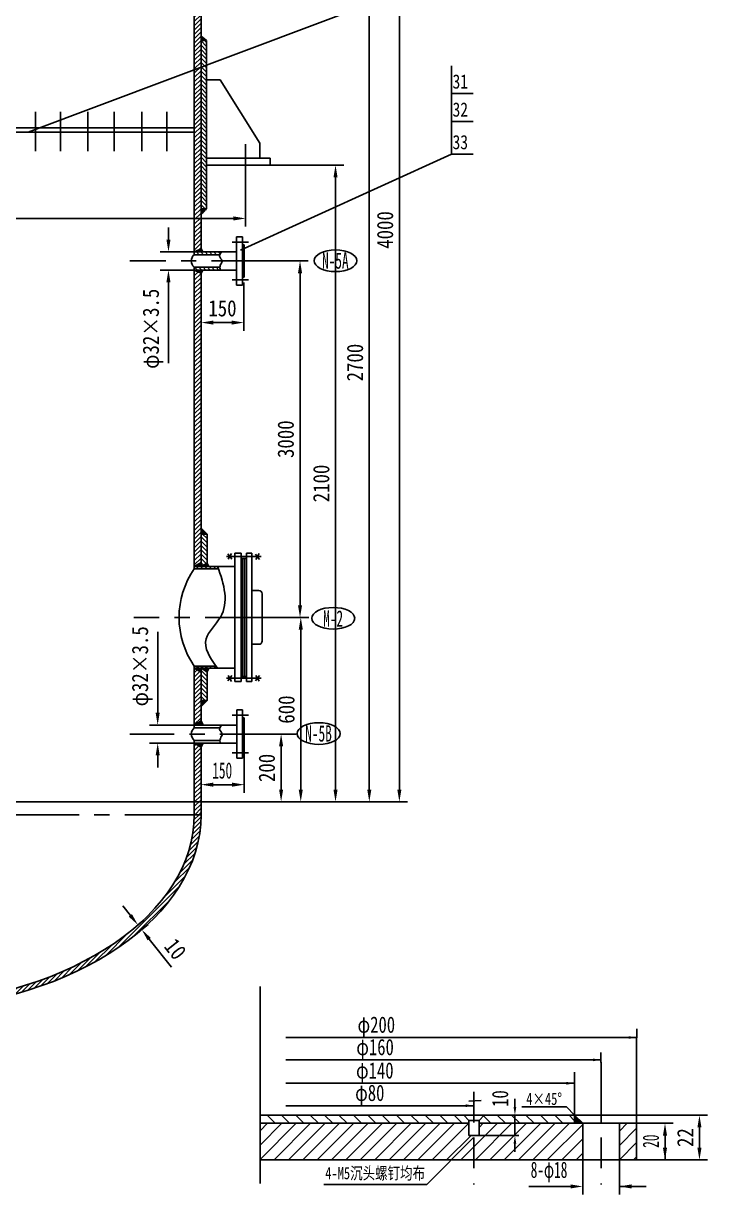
# Model space of a CAD drawing. Extents: x -1842 to -222, y 42 to 883.
# Drawn here: x -1627.7 to -1459.6, y 399.9 to 687.8 of the extents above; entities that cross this region are included whole.
import ezdxf

# ---------------------------------------------------------------- set-up
doc = ezdxf.new("R2010")
doc.units = 0
doc.header["$LTSCALE"] = 15
doc.header["$MEASUREMENT"] = 0
for name, pattern in [('ACAD_ISO05W100', [34, 24, -3, 0.5, -3, 0.5, -3]), ('CENTER', [2, 1.25, -0.25, 0.25, -0.25]), ('DASHED', [0.75, 0.5, -0.25])]:
    doc.linetypes.add(name, pattern=pattern)
doc.layers.get('0').update_dxf_attribs({"linetype": 'CONTINUOUS'})
doc.layers.get('DEFPOINTS').update_dxf_attribs({"linetype": 'CONTINUOUS'})
for name, color, linetype in [('1', 1, 'CONTINUOUS'), ('2', 3, 'CONTINUOUS'), ('4', 6, 'DASHED'), ('LAYER4', 6, 'CONTINUOUS')]:
    doc.layers.add(name, color=color, linetype=linetype)
doc.styles.add('HZFS', font='SIMFANG.TTF', dxfattribs={"width": 0.85, "height": 7.5})
doc.styles.add('STYLE1', font='SIMFANG.TTF', dxfattribs={"width": 0.75, "height": 4})
doc.dimstyles.get("Standard").update_dxf_attribs({"dimtxt": 5, "dimasz": 3, "dimexe": 2, "dimexo": 0, "dimgap": 1.5, "dimtad": 1, "dimdec": 0, "dimdsep": 46, "dimtxsty": 'HZFS', "dimcen": 0, "dimclrd": 4, "dimclre": 4, "dimclrt": 3, "dimadec": 0, "dimazin": 0, "dimtfac": 0.6, "dimtdec": 0, "dimtofl": 0, "dimtmove": 0, "dimatfit": 0, "dimfxl": 0, "dimtolj": 1, "dimarcsym": 0})
doc.dimstyles.new('STANDARD_WS', dxfattribs={"dimtxt": 6, "dimasz": 3, "dimexe": 2, "dimexo": 0, "dimgap": 1.5, "dimtad": 1, "dimzin": 0, "dimdsep": 46, "dimtxsty": 'HZFS', "dimcen": 0, "dimclrd": 4, "dimclre": 4, "dimclrt": 3, "dimadec": 0, "dimazin": 0, "dimtfac": 1, "dimtofl": 0, "dimtmove": 0, "dimatfit": 0, "dimfxl": 0, "dimtolj": 1, "dimtzin": 0, "dimarcsym": 0})
pattern_1 = [(300, (0, 1083.57586), (-0.1082531755, -0.0625), [])]

# ---------------------------------------------------------------- blocks, each defined once
blk = doc.blocks.new('*D33')
at = {"layer": '1', "color": 4, "lineweight": -2}
for p, q in [((-1564.33, 541.79), (-1557.56, 541.79)), ((-1559.56, 538.79), (-1559.56, 499.44)), ((-1584.06, 496.44), (-1557.56, 496.44))]:
    blk.add_line(p, q, dxfattribs=at)
at = {"layer": '1', "color": 4}
for points in [[(-1560.06, 538.79), (-1559.06, 538.79), (-1559.56, 541.79)], [(-1560.06, 499.44), (-1559.06, 499.44), (-1559.56, 496.44)]]:
    blk.add_solid(points, dxfattribs=at)
at = {"layer": 'DEFPOINTS', "color": 0}
for p in [(-1564.33, 541.79), (-1584.06, 496.44), (-1559.56, 496.44)]:
    blk.add_point(p, dxfattribs=at)
at = {"layer": '1', "color": 3, "insert": (-1563.06, 519.12), "char_height": 4, "attachment_point": 5, "rotation": 90, "style": 'HZFS'}
blk.add_mtext('\\A1;600', dxfattribs=at)
blk = doc.blocks.new('*D34')
at = {"layer": '1', "color": 4, "lineweight": -2}
for p, q in [((-1567.07, 653), (-1549.01, 653)), ((-1551.01, 650), (-1551.01, 499.44)), ((-1584.06, 496.44), (-1549.01, 496.44))]:
    blk.add_line(p, q, dxfattribs=at)
at = {"layer": '1', "color": 4}
for points in [[(-1551.51, 650), (-1550.51, 650), (-1551.01, 653)], [(-1551.51, 499.44), (-1550.51, 499.44), (-1551.01, 496.44)]]:
    blk.add_solid(points, dxfattribs=at)
at = {"layer": 'DEFPOINTS', "color": 0}
for p in [(-1567.07, 653), (-1584.06, 496.44), (-1551.01, 496.44)]:
    blk.add_point(p, dxfattribs=at)
at = {"layer": '1', "color": 3, "insert": (-1554.51, 574.72), "char_height": 4, "attachment_point": 5, "rotation": 90, "style": 'HZFS'}
blk.add_mtext('\\A1;2100', dxfattribs=at)
blk = doc.blocks.new('*D35')
at = {"layer": '1', "color": 4, "lineweight": -2}
for p, q in [((-1564.33, 712.45), (-1540.71, 712.45)), ((-1542.71, 709.45), (-1542.71, 499.44)), ((-1584.06, 496.44), (-1540.71, 496.44))]:
    blk.add_line(p, q, dxfattribs=at)
at = {"layer": '1', "color": 4}
for points in [[(-1543.21, 709.45), (-1542.21, 709.45), (-1542.71, 712.45)], [(-1543.21, 499.44), (-1542.21, 499.44), (-1542.71, 496.44)]]:
    blk.add_solid(points, dxfattribs=at)
at = {"layer": 'DEFPOINTS', "color": 0}
for p in [(-1564.33, 712.45), (-1584.06, 496.44), (-1542.71, 496.44)]:
    blk.add_point(p, dxfattribs=at)
at = {"layer": '1', "color": 3, "insert": (-1546.21, 604.45), "char_height": 4, "attachment_point": 5, "rotation": 90, "style": 'HZFS'}
blk.add_mtext('\\A1;2700', dxfattribs=at)
blk = doc.blocks.new('*D36')
at = {"layer": '1', "color": 4, "lineweight": -2}
for p, q in [((-1584.06, 777.68), (-1533.32, 777.68)), ((-1535.32, 774.68), (-1535.32, 499.44)), ((-1584.06, 496.44), (-1533.32, 496.44))]:
    blk.add_line(p, q, dxfattribs=at)
at = {"layer": '1', "color": 4}
for points in [[(-1535.82, 774.68), (-1534.82, 774.68), (-1535.32, 777.68)], [(-1535.82, 499.44), (-1534.82, 499.44), (-1535.32, 496.44)]]:
    blk.add_solid(points, dxfattribs=at)
at = {"layer": 'DEFPOINTS', "color": 0}
for p in [(-1584.06, 777.68), (-1584.06, 496.44), (-1535.32, 496.44)]:
    blk.add_point(p, dxfattribs=at)
at = {"layer": '1', "color": 3, "insert": (-1538.82, 637.06), "char_height": 4, "attachment_point": 5, "rotation": 90, "style": 'HZFS'}
blk.add_mtext('\\A1;4000', dxfattribs=at)
blk = doc.blocks.new('*D67')
at = {"layer": '1', "color": 4, "lineweight": -2}
for p, q in [((-1584.06, 625.85), (-1584.06, 612.28)), ((-1573.57, 624.12), (-1573.57, 612.28)), ((-1576.57, 614.28), (-1581.06, 614.28))]:
    blk.add_line(p, q, dxfattribs=at)
at = {"layer": '1', "color": 4}
for points in [[(-1581.06, 614.78), (-1581.06, 613.78), (-1584.06, 614.28)], [(-1576.57, 614.78), (-1576.57, 613.78), (-1573.57, 614.28)]]:
    blk.add_solid(points, dxfattribs=at)
at = {"layer": 'DEFPOINTS', "color": 0}
for p in [(-1584.06, 625.85), (-1573.57, 624.12), (-1584.06, 614.28)]:
    blk.add_point(p, dxfattribs=at)
at = {"layer": '1', "color": 3, "insert": (-1578.81, 617.78), "char_height": 4, "attachment_point": 5, "style": 'HZFS'}
blk.add_mtext('\\A1;150', dxfattribs=at)
blk = doc.blocks.new('*D68')
at = {"layer": '1', "color": 4, "lineweight": -2}
for p, q in [((-1592.08, 634.67), (-1592.08, 637.67)), ((-1585.74, 631.67), (-1594.08, 631.67)), ((-1585.73, 627.2), (-1594.08, 627.2)), ((-1592.08, 624.2), (-1592.08, 604.32))]:
    blk.add_line(p, q, dxfattribs=at)
at = {"layer": '1', "color": 4}
for points in [[(-1592.58, 634.67), (-1591.58, 634.67), (-1592.08, 631.67)], [(-1592.58, 624.2), (-1591.58, 624.2), (-1592.08, 627.2)]]:
    blk.add_solid(points, dxfattribs=at)
at = {"layer": 'DEFPOINTS', "color": 0}
for p in [(-1585.74, 631.67), (-1592.08, 627.2), (-1585.73, 627.2)]:
    blk.add_point(p, dxfattribs=at)
at = {"layer": '1', "color": 3, "insert": (-1595.88, 612.76), "char_height": 4, "attachment_point": 5, "rotation": 90, "style": 'HZFS'}
blk.add_mtext('\\A1;φ32×3.5', dxfattribs=at)
blk = doc.blocks.new('*D69')
at = {"layer": '1', "color": 4, "lineweight": -2}
for p, q in [((-1594.73, 518.32), (-1594.73, 538.2)), ((-1585.73, 515.32), (-1596.73, 515.32)), ((-1585.73, 510.86), (-1596.73, 510.86)), ((-1594.73, 507.86), (-1594.73, 504.86))]:
    blk.add_line(p, q, dxfattribs=at)
at = {"layer": '1', "color": 4}
for points in [[(-1595.23, 518.32), (-1594.23, 518.32), (-1594.73, 515.32)], [(-1595.23, 507.86), (-1594.23, 507.86), (-1594.73, 510.86)]]:
    blk.add_solid(points, dxfattribs=at)
at = {"layer": 'DEFPOINTS', "color": 0}
for p in [(-1594.73, 515.32), (-1585.73, 515.32), (-1585.73, 510.86)]:
    blk.add_point(p, dxfattribs=at)
at = {"layer": '1', "color": 3, "insert": (-1598.54, 529.76), "char_height": 4, "attachment_point": 5, "rotation": 90, "style": 'HZFS'}
blk.add_mtext('\\A1;φ32×3.5', dxfattribs=at)
blk = doc.blocks.new('*D70')
at = {"layer": '1', "color": 4, "lineweight": -2}
for p, q in [((-1571.58, 513.09), (-1562.39, 513.09)), ((-1564.39, 510.09), (-1564.39, 499.44)), ((-1584.06, 496.44), (-1562.39, 496.44))]:
    blk.add_line(p, q, dxfattribs=at)
at = {"layer": '1', "color": 4}
for points in [[(-1564.89, 510.09), (-1563.89, 510.09), (-1564.39, 513.09)], [(-1564.89, 499.44), (-1563.89, 499.44), (-1564.39, 496.44)]]:
    blk.add_solid(points, dxfattribs=at)
at = {"layer": 'DEFPOINTS', "color": 0}
for p in [(-1571.58, 513.09), (-1584.06, 496.44), (-1564.39, 496.44)]:
    blk.add_point(p, dxfattribs=at)
at = {"layer": '1', "color": 3, "insert": (-1567.89, 504.77), "char_height": 4, "attachment_point": 5, "rotation": 90, "style": 'HZFS'}
blk.add_mtext('\\A1;200', dxfattribs=at)
blk = doc.blocks.new('*D73')
at = {"layer": '1', "color": 4, "lineweight": -2}
for p, q in [((-1562.73, 629.43), (-1557.74, 629.43)), ((-1559.74, 626.43), (-1559.74, 544.79)), ((-1564.33, 541.79), (-1557.74, 541.79))]:
    blk.add_line(p, q, dxfattribs=at)
at = {"layer": '1', "color": 4}
for points in [[(-1560.24, 626.43), (-1559.24, 626.43), (-1559.74, 629.43)], [(-1560.24, 544.79), (-1559.24, 544.79), (-1559.74, 541.79)]]:
    blk.add_solid(points, dxfattribs=at)
at = {"layer": 'DEFPOINTS', "color": 0}
for p in [(-1562.73, 629.43), (-1564.33, 541.79), (-1559.74, 541.79)]:
    blk.add_point(p, dxfattribs=at)
at = {"layer": '1', "color": 3, "insert": (-1563.24, 585.61), "char_height": 4, "attachment_point": 5, "rotation": 90, "style": 'HZFS'}
blk.add_mtext('\\A1;3000', dxfattribs=at)
blk = doc.blocks.new('*D74')
at = {"layer": '1', "color": 4, "linetype": 'ByBlock', "lineweight": -2}
for p, q in [((-1492.24, 419.37), (-1459.56, 419.37)), ((-1461.56, 416.37), (-1461.56, 411.37)), ((-1476.99, 408.37), (-1459.56, 408.37))]:
    blk.add_line(p, q, dxfattribs=at)
at = {"layer": '1', "color": 4, "linetype": 'ByBlock'}
for points in [[(-1462.06, 416.37), (-1461.06, 416.37), (-1461.56, 419.37)], [(-1462.06, 411.37), (-1461.06, 411.37), (-1461.56, 408.37)]]:
    blk.add_solid(points, dxfattribs=at)
at = {"layer": 'DEFPOINTS', "color": 0, "linetype": 'ByBlock'}
for p in [(-1492.24, 419.37), (-1476.99, 408.37), (-1461.56, 408.37)]:
    blk.add_point(p, dxfattribs=at)
at = {"layer": '1', "color": 3, "linetype": 'ByBlock', "insert": (-1465.06, 413.87), "char_height": 4, "attachment_point": 5, "rotation": 90, "style": 'HZFS'}
blk.add_mtext('\\A1;22', dxfattribs=at)
blk = doc.blocks.new('*D76')
at = {"layer": '1', "color": 4, "lineweight": -2}
for p, q in [((-1601.45, 468.51), (-1603.31, 470.86)), ((-1599.58, 466.16), (-1598.02, 467.41)), ((-1598.66, 465.01), (-1597.1, 466.25)), ((-1596.8, 462.66), (-1591.34, 455.77))]:
    blk.add_line(p, q, dxfattribs=at)
at = {"layer": '1', "color": 4}
for points in [[(-1601.06, 468.82), (-1601.84, 468.2), (-1599.58, 466.16)], [(-1596.41, 462.97), (-1597.19, 462.35), (-1598.66, 465.01)]]:
    blk.add_solid(points, dxfattribs=at)
at = {"layer": 'DEFPOINTS', "color": 0}
for p in [(-1599.58, 466.16), (-1598.66, 465.01), (-1598.66, 465.01)]:
    blk.add_point(p, dxfattribs=at)
at = {"layer": '1', "color": 3, "insert": (-1590.39, 460.22), "char_height": 4, "attachment_point": 5, "rotation": 308.4401, "style": 'HZFS'}
blk.add_mtext('\\A1;10', dxfattribs=at)

msp = doc.modelspace()

# ---------------------------------------------------------------- hatches: boundary and pattern name
at = {"layer": '1'}
h = msp.add_hatch(dxfattribs=at)
h.set_pattern_fill('ANSI31', color=256, scale=6, style=0)
h.paths.add_polyline_path([(-1584.058, 699.95), (-1585.731, 699.95), (-1585.731, 676.48), (-1584.058, 677.109)])
h.paths.add_polyline_path([(-1584.058, 677.109), (-1585.731, 676.48), (-1585.731, 631.667), (-1584.058, 631.667)])
h = msp.add_hatch(dxfattribs=at)
h.set_pattern_fill('ANSI31', color=256, angle=15, style=0)
h.paths.add_polyline_path([(-1584.058, 684.719), (-1584.058, 683.654), (-1582.7, 683.654)])
h.paths.add_polyline_path([(-1582.7, 642.227), (-1584.058, 642.227), (-1584.058, 640.865)])
h = msp.add_hatch(dxfattribs=at)
h.set_pattern_fill('ANSI31', color=256, scale=6, angle=90, style=0)
h.paths.add_polyline_path([(-1582.7, 677.62), (-1584.058, 677.109), (-1584.058, 642.227), (-1582.7, 642.227)])
h.paths.add_polyline_path([(-1582.7, 683.654), (-1584.058, 683.654), (-1584.058, 677.109), (-1582.7, 677.62)])
h = msp.add_hatch(dxfattribs=at)
h.set_pattern_fill('ANSI31', color=256, angle=15, style=0)
h.paths.add_polyline_path([(-1584.058, 632.424), (-1585.731, 631.667), (-1584.058, 631.667)])
h.paths.add_polyline_path([(-1584.058, 632.424), (-1584.058, 631.667), (-1583.656, 631.667)])
h = msp.add_hatch(dxfattribs=at)
h.set_pattern_fill('ANSI31', color=256, scale=6, angle=90, style=0)
edge = h.paths.add_edge_path()
edge.add_spline(control_points=[(-1579.461, 630.983), (-1579.375, 631.212), (-1579.203, 631.44), (-1579.035, 631.667)], knot_values=[0.504704, 0.504704, 0.504704, 0.504704, 1.2663231, 1.2663231, 1.2663231, 1.2663231], degree=3, periodic=0)
edge.add_line((-1579.035, 631.667), (-1585.731, 631.667))
edge.add_line((-1585.731, 631.667), (-1585.731, 630.983))
edge.add_line((-1585.731, 630.983), (-1579.461, 630.983))
edge = h.paths.add_edge_path()
edge.add_spline(control_points=[(-1579.278, 627.201), (-1579.372, 627.414), (-1579.426, 627.65), (-1579.425, 627.885)], knot_values=[4.6475832, 4.6475832, 4.6475832, 4.6475832, 5.3162445, 5.3162445, 5.3162445, 5.3162445], degree=3, periodic=0)
edge.add_line((-1579.425, 627.885), (-1585.731, 627.885))
edge.add_line((-1585.731, 627.885), (-1585.731, 627.201))
edge.add_line((-1585.731, 627.201), (-1579.278, 627.201))
h = msp.add_hatch(dxfattribs=at)
h.set_pattern_fill('ANSI31', color=256, scale=6, style=0)
h.paths.add_polyline_path([(-1584.058, 627.201), (-1585.731, 627.201), (-1585.731, 554.288), (-1584.058, 554.288)])
h = msp.add_hatch(dxfattribs=at)
h.set_pattern_fill('ANSI31', color=256, angle=15, style=0)
h.set_pattern_definition([(300, (0, 1258.8679), (-0.1082531755, -0.0625), [])])
h.paths.add_polyline_path([(-1584.058, 626.444), (-1585.731, 627.201), (-1584.058, 627.201)])
h.paths.add_polyline_path([(-1584.058, 626.444), (-1584.058, 627.201), (-1583.656, 627.201)])
h = msp.add_hatch(dxfattribs=at)
h.set_pattern_fill('ANSI31', color=256, angle=15, style=0)
h.paths.add_polyline_path([(-1584.058, 563.716), (-1584.058, 562.264), (-1582.597, 562.264)])
h = msp.add_hatch(dxfattribs=at)
h.set_pattern_fill('ANSI31', color=256, scale=6, angle=90, style=0)
h.paths.add_polyline_path([(-1582.597, 562.264), (-1584.058, 562.264), (-1584.058, 554.288), (-1582.597, 555.161)])
h.paths.add_polyline_path([(-1582.597, 528.415), (-1584.058, 529.288), (-1584.058, 521.312), (-1582.597, 521.312)])
h = msp.add_hatch(dxfattribs=at)
h.set_pattern_fill('ANSI31', color=256, angle=15, style=0)
h.paths.add_polyline_path([(-1582.597, 555.161), (-1584.058, 554.288), (-1582.597, 554.288)])
h.paths.add_polyline_path([(-1582.597, 555.161), (-1582.597, 554.288), (-1582.117, 554.288)])
h.paths.add_polyline_path([(-1584.058, 555.298), (-1585.731, 554.288), (-1584.058, 554.288)])
h = msp.add_hatch(dxfattribs=at)
h.set_pattern_fill('ANSI31', color=256, scale=6, angle=90, style=0)
edge = h.paths.add_edge_path()
edge.add_spline(control_points=[(-1579.811, 553.757), (-1579.874, 553.934), (-1579.938, 554.111), (-1580.003, 554.288)], knot_values=[27.7114171, 27.7114171, 27.7114171, 27.7114171, 28.2145772, 28.2145772, 28.2145772, 28.2145772], degree=3, periodic=0)
edge.add_line((-1580.003, 554.288), (-1585.731, 554.288))
edge.add_line((-1585.731, 554.288), (-1585.731, 553.757))
edge.add_line((-1585.731, 553.757), (-1579.811, 553.757))
edge = h.paths.add_edge_path()
edge.add_line((-1580.41, 529.819), (-1585.731, 529.819))
edge.add_line((-1585.731, 529.819), (-1585.731, 529.288))
edge.add_line((-1585.731, 529.288), (-1580.018, 529.288))
edge.add_spline(control_points=[(-1580.018, 529.288), (-1580.151, 529.465), (-1580.282, 529.642), (-1580.41, 529.819)], knot_values=[1.2710458, 1.2710458, 1.2710458, 1.2710458, 1.8330398, 1.8330398, 1.8330398, 1.8330398], degree=3, periodic=0)
h = msp.add_hatch(dxfattribs=at)
h.set_pattern_fill('ANSI31', color=256, scale=6, style=0)
h.paths.add_polyline_path([(-1584.058, 529.288), (-1585.731, 529.288), (-1585.731, 515.323), (-1584.058, 515.323), (-1584.058, 518.023)])
h.paths.add_polyline_path([(-1584.058, 510.857), (-1585.731, 510.857), (-1585.731, 507.502), (-1585.731, 496.442), (-1584.058, 496.442)])
h.paths.add_polyline_path([(-1584.058, 496.442), (-1585.731, 496.442), (-1585.731, 493.266), (-1584.058, 493.266)])
h = msp.add_hatch(dxfattribs=at)
h.set_pattern_fill('ANSI31', color=256, angle=15, style=0)
h.set_pattern_definition(pattern_1)
h.paths.add_polyline_path([(-1582.597, 528.415), (-1584.058, 529.288), (-1582.597, 529.288)])
h.paths.add_polyline_path([(-1582.597, 528.415), (-1582.597, 529.288), (-1582.117, 529.288)])
h.paths.add_polyline_path([(-1584.058, 528.278), (-1585.731, 529.288), (-1584.058, 529.288)])
h = msp.add_hatch(dxfattribs=at)
h.set_pattern_fill('ANSI31', color=256, angle=15, style=0)
h.set_pattern_definition(pattern_1)
h.paths.add_polyline_path([(-1584.058, 519.86), (-1584.058, 521.312), (-1582.597, 521.312)])
h = msp.add_hatch(dxfattribs=at)
h.set_pattern_fill('ANSI31', color=256, angle=15, style=0)
h.paths.add_polyline_path([(-1584.058, 516.323), (-1584.058, 515.323), (-1583.551, 515.323)])
h.paths.add_polyline_path([(-1584.058, 516.323), (-1585.731, 515.323), (-1584.058, 515.323)])
h = msp.add_hatch(dxfattribs=at)
h.set_pattern_fill('ANSI31', color=256, angle=15, style=0)
h.set_pattern_definition([(300, (0, 1026.18016), (-0.1082531755, -0.0625), [])])
h.paths.add_polyline_path([(-1584.058, 509.857), (-1584.058, 510.857), (-1583.551, 510.857)])
h.paths.add_polyline_path([(-1584.058, 509.857), (-1585.731, 510.857), (-1584.058, 510.857)])
h = msp.add_hatch(dxfattribs=at)
h.set_pattern_fill('ANSI31', color=256, scale=6, style=0)
edge = h.paths.add_edge_path()
edge.add_ellipse((-1661.782, 493.266), major_axis=(-77.724, 0), ratio=0.6230445, start_angle=104.18172, end_angle=180)
edge.add_line((-1584.058, 493.266), (-1585.731, 493.266))
edge.add_ellipse((-1661.782, 493.266), major_axis=(-76.051, 0), ratio=0.6192969, start_angle=105.89741, end_angle=180, ccw=False)
edge.add_ellipse((-1661.782, 493.266), major_axis=(-76.051, 0), ratio=0.6192969, start_angle=95.61806, end_angle=105.89741, ccw=False)
edge.add_line((-1654.337, 446.394), (-1654.337, 445.063))
edge.add_ellipse((-1661.782, 493.266), major_axis=(-77.724, 0), ratio=0.6230445, start_angle=95.49678, end_angle=104.18172)
at = {"layer": '1', "linetype": 'ByBlock'}
h = msp.add_hatch(dxfattribs=at)
h.set_pattern_fill('ANSI31', color=256, scale=20, angle=90, style=0)
h.set_pattern_definition([(135, (-1877.92, -320.606), (-1.767767, -1.767767), [])])
h.paths.add_polyline_path([(-1569.566, 419.372), (-1569.566, 417.372), (-1518.242, 417.372), (-1518.242, 418.106), (-1519.502, 419.372)])
h.paths.add_polyline_path([(-1514.461, 419.372), (-1515.742, 418.106), (-1515.742, 417.372), (-1506.916, 417.372), (-1506.916, 419.372)])
h.paths.add_polyline_path([(-1506.916, 419.372), (-1506.916, 417.372), (-1492.243, 417.372), (-1492.243, 419.372)])
h = msp.add_hatch(dxfattribs=at)
h.set_pattern_fill('ANSI31', color=256, angle=90, style=0)
h.set_pattern_definition([(135, (-1877.91994, -320.60612), (-0.088388348, -0.088388348), [])])
h.paths.add_polyline_path([(-1490.242, 417.372), (-1492.243, 419.372), (-1492.243, 417.372)])
h = msp.add_hatch(dxfattribs=at)
h.set_pattern_fill('ANSI31', color=256, scale=20, style=0)
h.set_pattern_definition([(45, (-1877.92, -320.606), (-1.767767, 1.767767), [])])
h.paths.add_polyline_path([(-1516.992, 408.372), (-1516.992, 414.372), (-1518.242, 414.372), (-1518.242, 417.372), (-1569.566, 417.372), (-1569.566, 408.372)])
h.paths.add_polyline_path([(-1490.242, 408.372), (-1490.242, 417.372), (-1506.916, 417.372), (-1506.916, 414.372), (-1515.679, 414.372), (-1516.992, 414.372), (-1516.992, 408.372)])
h.paths.add_polyline_path([(-1506.916, 414.372), (-1506.916, 417.372), (-1515.742, 417.372), (-1515.742, 414.372)], flags=17)
h.paths.add_polyline_path([(-1476.992, 417.372), (-1481.242, 417.372), (-1481.242, 408.372), (-1476.992, 408.372)])

# ---------------------------------------------------------------- linework, layer by layer
for p, q in [((-1585.731, 700.481), (-1585.731, 630.983)), ((-1584.058, 699.95), (-1584.058, 631.667)), ((-1584.058, 683.654), (-1582.7, 683.654)), ((-1582.7, 683.654), (-1582.7, 642.227)), ((-1582.7, 673.97), (-1579.33, 673.97)), ((-1579.33, 673.97), (-1569.638, 658.367)), ((-1522.491, 670.587), (-1517.213, 670.587)), ((-1522.491, 663.691), (-1517.213, 663.691)), ((-1585.731, 661.108), (-1718.331, 661.108)), ((-1716.909, 662.201), (-1585.731, 662.201)), ((-1569.638, 658.367), (-1569.638, 654.696)), ((-1567.067, 654.696), (-1582.7, 654.696)), ((-1567.067, 652.997), (-1567.067, 654.696)), ((-1522.491, 655.672), (-1517.213, 655.672)), ((-1582.7, 652.997), (-1567.067, 652.997)), ((-1584.058, 642.227), (-1582.7, 642.227)), ((-1585.731, 627.885), (-1585.731, 553.757)), ((-1584.058, 627.201), (-1584.058, 554.288)), ((-1584.058, 562.264), (-1582.597, 562.264)), ((-1582.597, 562.264), (-1582.597, 554.288)), ((-1575.792, 557.548), (-1575.792, 541.788)), ((-1574.248, 557.548), (-1575.792, 557.548)), ((-1574.248, 541.788), (-1574.248, 557.548)), ((-1572.923, 556.294), (-1574.248, 556.294)), ((-1573.857, 556.294), (-1573.857, 541.788)), ((-1573.408, 556.294), (-1573.408, 541.788)), ((-1572.923, 557.548), (-1572.923, 541.788)), ((-1571.55, 557.548), (-1572.923, 557.548)), ((-1571.55, 541.788), (-1571.55, 557.548)), ((-1575.878, 554.288), (-1585.731, 554.288)), ((-1579.811, 553.757), (-1585.731, 553.757)), ((-1571.55, 548.405), (-1569.828, 548.405)), ((-1569.028, 547.605), (-1569.028, 540.12)), ((-1575.792, 526.028), (-1575.792, 541.788)), ((-1574.248, 541.788), (-1574.248, 526.028)), ((-1573.857, 527.282), (-1573.857, 541.788)), ((-1573.408, 527.282), (-1573.408, 541.788)), ((-1572.923, 526.028), (-1572.923, 541.788)), ((-1571.55, 541.788), (-1571.55, 526.028)), ((-1569.028, 535.971), (-1569.028, 543.456)), ((-1571.55, 535.171), (-1569.828, 535.171)), ((-1580.41, 529.819), (-1585.731, 529.819)), ((-1585.731, 529.819), (-1585.731, 514.64)), ((-1575.792, 529.288), (-1585.731, 529.288)), ((-1584.058, 529.288), (-1584.058, 515.323)), ((-1582.597, 521.312), (-1582.597, 529.288)), ((-1572.923, 527.282), (-1574.248, 527.282)), ((-1574.248, 526.028), (-1575.792, 526.028)), ((-1571.55, 526.028), (-1572.923, 526.028)), ((-1584.058, 521.312), (-1582.597, 521.312)), ((-1584.058, 521.312), (-1582.597, 521.312)), ((-1585.731, 511.541), (-1585.731, 493.266)), ((-1584.058, 510.857), (-1584.058, 493.266)), ((-1569.566, 419.372), (-1492.243, 419.372)), ((-1518.242, 418.106), (-1519.502, 419.372)), ((-1518.242, 418.106), (-1515.742, 418.106)), ((-1518.242, 418.106), (-1518.242, 414.372)), ((-1515.742, 418.106), (-1514.461, 419.372)), ((-1515.742, 418.106), (-1515.742, 414.372)), ((-1490.242, 417.372), (-1492.243, 419.372)), ((-1492.243, 419.372), (-1492.243, 417.372)), ((-1569.566, 417.372), (-1518.242, 417.372)), ((-1515.742, 417.372), (-1476.992, 417.372)), ((-1490.242, 417.372), (-1490.242, 408.372)), ((-1481.242, 417.372), (-1481.242, 408.372)), ((-1476.992, 417.372), (-1476.992, 408.372)), ((-1518.242, 414.372), (-1515.742, 414.372)), ((-1569.566, 408.372), (-1476.992, 408.372))]:
    msp.add_line(p, q)
at = {"color": 0, "linetype": 'ByBlock'}
msp.add_line((-1514.399, 419.372), (-1505.916, 419.372), dxfattribs=at)
for centre, radius, start, end in [((-1568.469, 541.788), 21.006, 145.26333, 214.73667), ((-1569.828, 547.605), 0.8, 0, 90), ((-1569.828, 535.971), 0.8, 270, 0)]:
    msp.add_arc(centre, radius, start, end)
at = {"layer": '1', "color": 1}
for p, q in [((-1626.585, 661.108), (-1522.204, 700.383)), ((-1522.491, 655.672), (-1522.491, 670.587)), ((-1573.117, 658.121), (-1573.117, 649.252)), ((-1584.058, 496.442), (-1739.506, 496.442))]:
    msp.add_line(p, q, dxfattribs=at)
at = {"layer": '1'}
for p, q in [((-1582.7, 683.654), (-1584.058, 684.719)), ((-1522.491, 670.587), (-1522.491, 677.431)), ((-1624.797, 666.091), (-1624.797, 656.409)), ((-1618.63, 666.091), (-1618.63, 656.409)), ((-1611.877, 666.091), (-1611.877, 656.409)), ((-1605.417, 666.091), (-1605.417, 656.409)), ((-1598.663, 666.091), (-1598.663, 656.409)), ((-1592.497, 666.091), (-1592.497, 656.409)), ((-1585.743, 666.091), (-1585.743, 656.409)), ((-1522.491, 655.672), (-1574.387, 632.061)), ((-1582.7, 642.227), (-1584.058, 640.865)), ((-1585.731, 631.667), (-1584.058, 632.424)), ((-1584.058, 632.424), (-1583.656, 631.667)), ((-1585.731, 627.201), (-1584.058, 626.444)), ((-1584.058, 626.444), (-1583.656, 627.201)), ((-1582.597, 562.264), (-1584.058, 563.716)), ((-1585.731, 554.288), (-1584.058, 555.298)), ((-1584.058, 554.288), (-1582.597, 555.161)), ((-1582.597, 555.161), (-1582.117, 554.288)), ((-1585.731, 529.288), (-1584.058, 528.278)), ((-1584.058, 529.288), (-1582.597, 528.415)), ((-1582.597, 528.415), (-1582.117, 529.288)), ((-1582.597, 521.312), (-1584.058, 519.86)), ((-1585.731, 515.323), (-1584.058, 516.323)), ((-1584.058, 516.323), (-1583.551, 515.323)), ((-1585.731, 510.857), (-1584.058, 509.857)), ((-1584.058, 509.857), (-1583.551, 510.857))]:
    msp.add_line(p, q, dxfattribs=at)
at = {"layer": '1', "color": 7}
for p, q in [((-1585.739, 630.983), (-1585.739, 635.022)), ((-1575.321, 635.394), (-1575.321, 629.434)), ((-1573.857, 635.394), (-1575.321, 635.394)), ((-1573.857, 635.394), (-1573.857, 629.434)), ((-1575.321, 631.667), (-1585.739, 631.667)), ((-1579.461, 630.983), (-1585.739, 630.983)), ((-1573.455, 633.397), (-1573.857, 633.397)), ((-1573.455, 633.397), (-1573.455, 629.434)), ((-1573.455, 633.397), (-1573.455, 629.434)), ((-1585.739, 627.885), (-1585.739, 623.846)), ((-1579.425, 627.885), (-1585.739, 627.885)), ((-1575.321, 623.474), (-1575.321, 629.434)), ((-1573.857, 623.474), (-1573.857, 629.434)), ((-1573.455, 625.471), (-1573.455, 629.434)), ((-1573.455, 625.471), (-1573.455, 629.434)), ((-1575.321, 627.201), (-1585.739, 627.201)), ((-1573.455, 625.471), (-1573.857, 625.471)), ((-1573.857, 623.474), (-1575.321, 623.474)), ((-1585.731, 525.903), (-1585.731, 520.053)), ((-1585.731, 514.64), (-1585.731, 518.678)), ((-1575.312, 519.05), (-1575.312, 513.09)), ((-1573.848, 519.05), (-1575.312, 519.05)), ((-1573.848, 519.05), (-1573.848, 513.09)), ((-1584.058, 518.023), (-1584.058, 515.323)), ((-1573.446, 517.054), (-1573.848, 517.054)), ((-1573.446, 517.054), (-1573.446, 513.09)), ((-1573.446, 517.054), (-1573.446, 513.09)), ((-1575.312, 515.323), (-1585.731, 515.323)), ((-1579.453, 514.64), (-1585.731, 514.64)), ((-1575.312, 507.13), (-1575.312, 513.09)), ((-1573.848, 507.13), (-1573.848, 513.09)), ((-1573.446, 509.127), (-1573.446, 513.09)), ((-1573.446, 509.127), (-1573.446, 513.09)), ((-1579.417, 511.541), (-1585.731, 511.541)), ((-1585.731, 511.541), (-1585.731, 507.502)), ((-1575.312, 510.857), (-1585.731, 510.857)), ((-1584.058, 508.157), (-1584.058, 510.857)), ((-1573.848, 507.13), (-1575.312, 507.13)), ((-1573.446, 509.127), (-1573.848, 509.127))]:
    msp.add_line(p, q, dxfattribs=at)
at = {"layer": '1', "color": 3, "linetype": 'CENTER'}
for p, q in [((-1572.439, 634.063), (-1576.405, 634.063)), ((-1562.731, 629.434), (-1601.577, 629.434)), ((-1572.439, 624.805), (-1576.405, 624.805)), ((-1569.333, 556.758), (-1577.799, 556.758)), ((-1577.498, 557.42), (-1576.493, 556.116)), ((-1576.594, 557.521), (-1577.397, 556.116)), ((-1570.686, 557.36), (-1569.682, 556.056)), ((-1569.782, 557.461), (-1570.585, 556.056)), ((-1564.33, 541.788), (-1600.612, 541.788)), ((-1577.498, 526.155), (-1576.493, 527.46)), ((-1576.594, 526.055), (-1577.397, 527.46)), ((-1570.686, 526.215), (-1569.682, 527.52)), ((-1569.782, 526.115), (-1570.585, 527.52)), ((-1569.333, 526.818), (-1577.799, 526.818)), ((-1572.431, 517.719), (-1576.396, 517.719)), ((-1560.68, 513.09), (-1601.577, 513.09)), ((-1572.431, 508.461), (-1576.396, 508.461)), ((-1584.058, 493.266), (-1739.506, 493.266))]:
    msp.add_line(p, q, dxfattribs=at)
at = {"layer": '1', "color": 4}
for p, q in [((-1573.848, 513.09), (-1569.317, 513.09)), ((-1584.058, 510.857), (-1584.058, 498.652)), ((-1573.446, 509.127), (-1573.446, 498.652)), ((-1581.058, 500.652), (-1576.446, 500.652))]:
    msp.add_line(p, q, dxfattribs=at)
at = {"layer": '1', "linetype": 'ByBlock'}
for p, q in [((-1476.975, 438.479), (-1563.269, 438.479)), ((-1476.992, 417.372), (-1476.992, 438.281)), ((-1476.964, 438.381), (-1476.964, 440.579)), ((-1485.742, 432.969), (-1563.269, 432.969)), ((-1485.763, 432.293), (-1485.763, 434.829)), ((-1485.742, 425.104), (-1485.742, 432.429)), ((-1492.243, 419.372), (-1492.243, 429.921)), ((-1492.243, 427.219), (-1563.269, 427.219)), ((-1506.916, 421.372), (-1506.916, 423.372)), ((-1516.992, 421.709), (-1563.269, 421.709)), ((-1518.255, 422.822), (-1515.209, 422.991)), ((-1494.225, 421.469), (-1505.224, 421.469)), ((-1492.243, 419.372), (-1494.225, 421.469)), ((-1506.916, 414.372), (-1506.916, 419.372)), ((-1506.916, 414.372), (-1506.916, 419.372)), ((-1517.07, 413.859), (-1528.577, 402.36)), ((-1515.679, 414.372), (-1505.916, 414.372)), ((-1506.916, 412.372), (-1506.916, 410.372)), ((-1528.577, 402.36), (-1553.919, 402.36))]:
    msp.add_line(p, q, dxfattribs=at)
at = {"layer": '1', "color": 4, "linetype": 'ByBlock'}
for p, q in [((-1476.992, 417.372), (-1468.025, 417.372)), ((-1470.025, 414.372), (-1470.025, 408.372)), ((-1490.242, 408.372), (-1490.242, 399.852)), ((-1481.242, 408.372), (-1481.242, 399.852)), ((-1476.992, 408.372), (-1468.025, 408.372)), ((-1496.242, 401.852), (-1503.494, 401.852)), ((-1493.242, 401.852), (-1496.242, 401.852)), ((-1481.242, 401.852), (-1474.683, 401.852))]:
    msp.add_line(p, q, dxfattribs=at)
at = {"layer": '1', "color": 7}
for centre in [(-1584.517, 629.434), (-1584.508, 513.09)]:
    msp.add_arc(centre, 1.974, 128.27539, 231.72461, dxfattribs=at)
for centre in [(-1551.024, 629.484), (-1551.569, 541.561), (-1555.15, 513.209)]:
    msp.add_ellipse(centre, major_axis=(-5.281, 0), ratio=0.5056364, dxfattribs=at)
at = {"layer": '1', "color": 7, "extrusion": (0, 0, -1)}
for major_axis, ratio, end_param in [((-77.724, 0), 0.6230445, 4.6164521), ((-76.051, 0), 0.6192969, 4.6143354)]:
    msp.add_ellipse((-1661.782, 493.266), major_axis=major_axis, ratio=ratio, start_param=3.1415927, end_param=end_param, dxfattribs=at)
at = {"layer": '1'}
for points in [[(-1579.035, 631.667), (-1579.302, 631.306), (-1579.888, 630.539), (-1578.468, 629.461), (-1579.526, 628.417), (-1579.439, 627.565), (-1579.278, 627.201)], [(-1579.027, 515.323), (-1579.293, 514.962), (-1579.879, 514.195), (-1578.459, 513.117), (-1579.517, 512.073), (-1579.43, 511.221), (-1579.27, 510.857)]]:
    msp.add_open_spline(points, degree=3, knots=[0.504704, 0.504704, 0.504704, 0.504704, 1.7168547, 3.0478281, 4.175758, 5.3162445, 5.3162445, 5.3162445, 5.3162445], dxfattribs=at)
at = {"layer": '1', "linetype": 'ByBlock'}
msp.add_open_spline([(-1580.018, 529.288), (-1581.889, 531.791), (-1584.713, 536.248), (-1576.564, 543.289), (-1578.38, 549.845), (-1580.003, 554.288)], degree=3, knots=[1.2710458, 1.2710458, 1.2710458, 1.2710458, 9.213271, 15.5890725, 28.2145772, 28.2145772, 28.2145772, 28.2145772], dxfattribs=at)
msp.add_point((-1506.916, 419.372), dxfattribs=at)
at = {"layer": '1', "color": 4}
for points in [[(-1581.058, 501.152), (-1581.058, 500.152), (-1584.058, 500.652)], [(-1576.446, 501.152), (-1576.446, 500.152), (-1573.446, 500.652)]]:
    msp.add_solid(points, dxfattribs=at)
at = {"layer": '1', "linetype": 'ByBlock'}
for points in [[(-1478.975, 438.813), (-1476.975, 438.479), (-1478.975, 438.147)], [(-1487.742, 433.303), (-1485.742, 432.969), (-1487.742, 432.637)], [(-1494.243, 427.554), (-1492.243, 427.219), (-1494.243, 426.887)], [(-1518.992, 422.043), (-1516.992, 421.709), (-1518.992, 421.376)], [(-1507.25, 421.372), (-1506.583, 421.372), (-1506.916, 419.372)], [(-1507.25, 412.372), (-1506.583, 412.372), (-1506.916, 414.372)]]:
    msp.add_solid(points, dxfattribs=at)
at = {"layer": '1', "color": 4, "linetype": 'ByBlock'}
for points in [[(-1470.525, 414.372), (-1469.525, 414.372), (-1470.025, 417.372)], [(-1470.525, 411.372), (-1469.525, 411.372), (-1470.025, 408.372)], [(-1493.242, 402.352), (-1493.242, 401.352), (-1490.242, 401.852)], [(-1478.242, 402.352), (-1478.242, 401.352), (-1481.242, 401.852)]]:
    msp.add_solid(points, dxfattribs=at)
at = {"layer": '2', "color": 4, "linetype": 'ACAD_ISO05W100'}
for p, q in [((-1573.117, 649.252), (-1573.117, 637.889)), ((-1747.446, 639.889), (-1576.117, 639.889))]:
    msp.add_line(p, q, dxfattribs=at)
at = {"layer": '2', "linetype": 'ACAD_ISO05W100', "ltscale": 0.5}
msp.add_line((-1569.566, 451.029), (-1569.566, 402.544), dxfattribs=at)
at = {"layer": '2', "color": 4, "linetype": 'ACAD_ISO05W100'}
msp.add_solid([(-1576.117, 640.389), (-1576.117, 639.389), (-1573.117, 639.889)], dxfattribs=at)
at = {"layer": '4'}
for p, q in [((-1516.992, 425.104), (-1516.992, 402.33)), ((-1485.742, 425.104), (-1485.742, 402.33))]:
    msp.add_line(p, q, dxfattribs=at)
at = {"layer": 'DEFPOINTS', "color": 0, "linetype": 'ByBlock'}
for p in [(-1514.461, 419.372), (-1515.742, 414.372)]:
    msp.add_point(p, dxfattribs=at)

# ---------------------------------------------------------------- texts
at = {"layer": '1', "color": 3, "style": 'HZFS', "width": 0.6}
for s, p in [('N-5A', (-1554.331, 627.529)), ('M-2', (-1554.045, 539.522)), ('N-5B', (-1558.457, 511.254)), ('150', (-1581.314, 502.152)), ('8-φ18', (-1503.042, 403.958))]:
    msp.add_text(s, height=4, dxfattribs=at).set_placement(p)
at = {"layer": '1', "linetype": 'ByBlock', "style": 'STYLE1', "width": 0.75}
for s, height, p in [('φ200', 4, (-1545.597, 439.642)), ('φ160', 4, (-1545.902, 434.132)), ('φ140', 4, (-1545.973, 428.382)), ('φ80', 4, (-1546.184, 422.872)), ('4×45°', 3, (-1504.136, 421.885)), ('4-M5沉头螺钉均布', 3, (-1553.55, 403.621))]:
    msp.add_text(s, height=height, dxfattribs=at).set_placement(p)
at = {"layer": '1', "color": 3, "style": 'HZFS', "width": 0.6}
msp.add_text('20', height=4, rotation=90, dxfattribs=at).set_placement((-1471.525, 411.35))
at = {"layer": '1', "linetype": 'ByBlock', "insert": (-1510.539, 423.468), "char_height": 4, "attachment_point": 5, "rotation": 90, "style": 'STYLE1'}
msp.add_mtext('\\A1;10', dxfattribs=at)
at = {"layer": 'LAYER4', "style": 'HZFS', "width": 0.8}
for s, p in [('31', (-1522.251, 671.823)), ('32', (-1522.251, 664.927)), ('33', (-1522.251, 656.908))]:
    msp.add_text(s, height=3.5, dxfattribs=at).set_placement(p)

# ---------------------------------------------------------------- dimensions: what is measured, and where the dimension line sits
at = {"layer": '1', "color": 1}
for base, p1, p2, angle, text, picture, middle in [((-1535.325, 496.442), (-1584.058, 777.678), (-1584.058, 496.442), 90, '4000', '*D36', (-1538.825, 637.06)), ((-1542.707, 496.442), (-1564.33, 712.45), (-1584.058, 496.442), 90, '2700', '*D35', (-1546.207, 604.446)), ((-1551.009, 496.442), (-1567.067, 652.997), (-1584.058, 496.442), 90, '2100', '*D34', (-1554.509, 574.72)), ((-1584.058, 614.282), (-1573.565, 624.124), (-1584.058, 625.855), 180, '150', '*D67', (-1578.812, 617.782)), ((-1559.557, 496.442), (-1564.33, 541.788), (-1584.058, 496.442), 90, '600', '*D33', (-1563.057, 519.115))]:
    dim = msp.add_linear_dim(base=base, p1=p1, p2=p2, angle=angle, text=text, dimstyle='STANDARD_WS', dxfattribs=at)
    dim.commit()
    dim.dimension.update_dxf_attribs({"geometry": picture, "text_midpoint": middle})
at = {"layer": '1'}
for base, p1, p2, text, picture, middle in [((-1592.077, 627.201), (-1585.739, 631.667), (-1585.731, 627.201), 'φ32×3.5', '*D68', (-1595.88, 612.76)), ((-1559.744, 541.788), (-1562.731, 629.434), (-1564.33, 541.788), '3000', '*D73', (-1563.244, 585.611)), ((-1594.734, 515.323), (-1585.731, 510.857), (-1585.731, 515.323), 'φ32×3.5', '*D69', (-1598.537, 529.764)), ((-1564.389, 496.442), (-1571.583, 513.09), (-1584.058, 496.442), '200', '*D70', (-1567.889, 504.766))]:
    dim = msp.add_linear_dim(base=base, p1=p1, p2=p2, angle=90, text=text, dimstyle='STANDARD_WS', dxfattribs=at)
    dim.commit()
    dim.dimension.update_dxf_attribs({"geometry": picture, "text_midpoint": middle})
dim = msp.add_aligned_dim(p1=(-1599.583, 466.164), p2=(-1598.665, 465.007), distance=0, text='10', dimstyle='STANDARD_WS', dxfattribs=at)
dim.commit()
dim.dimension.update_dxf_attribs({"geometry": '*D76', "text_midpoint": (-1590.394, 460.216)})
at = {"layer": '1', "linetype": 'ByBlock'}
dim = msp.add_linear_dim(base=(-1461.564, 408.372), p1=(-1492.243, 419.372), p2=(-1476.992, 408.372), angle=90, text='22', dimstyle='Standard', override={"dimscale": 1}, dxfattribs=at)
dim.commit()
dim.dimension.update_dxf_attribs({"geometry": '*D74', "text_midpoint": (-1465.064, 413.872)})

doc.saveas('drawing.dxf')
